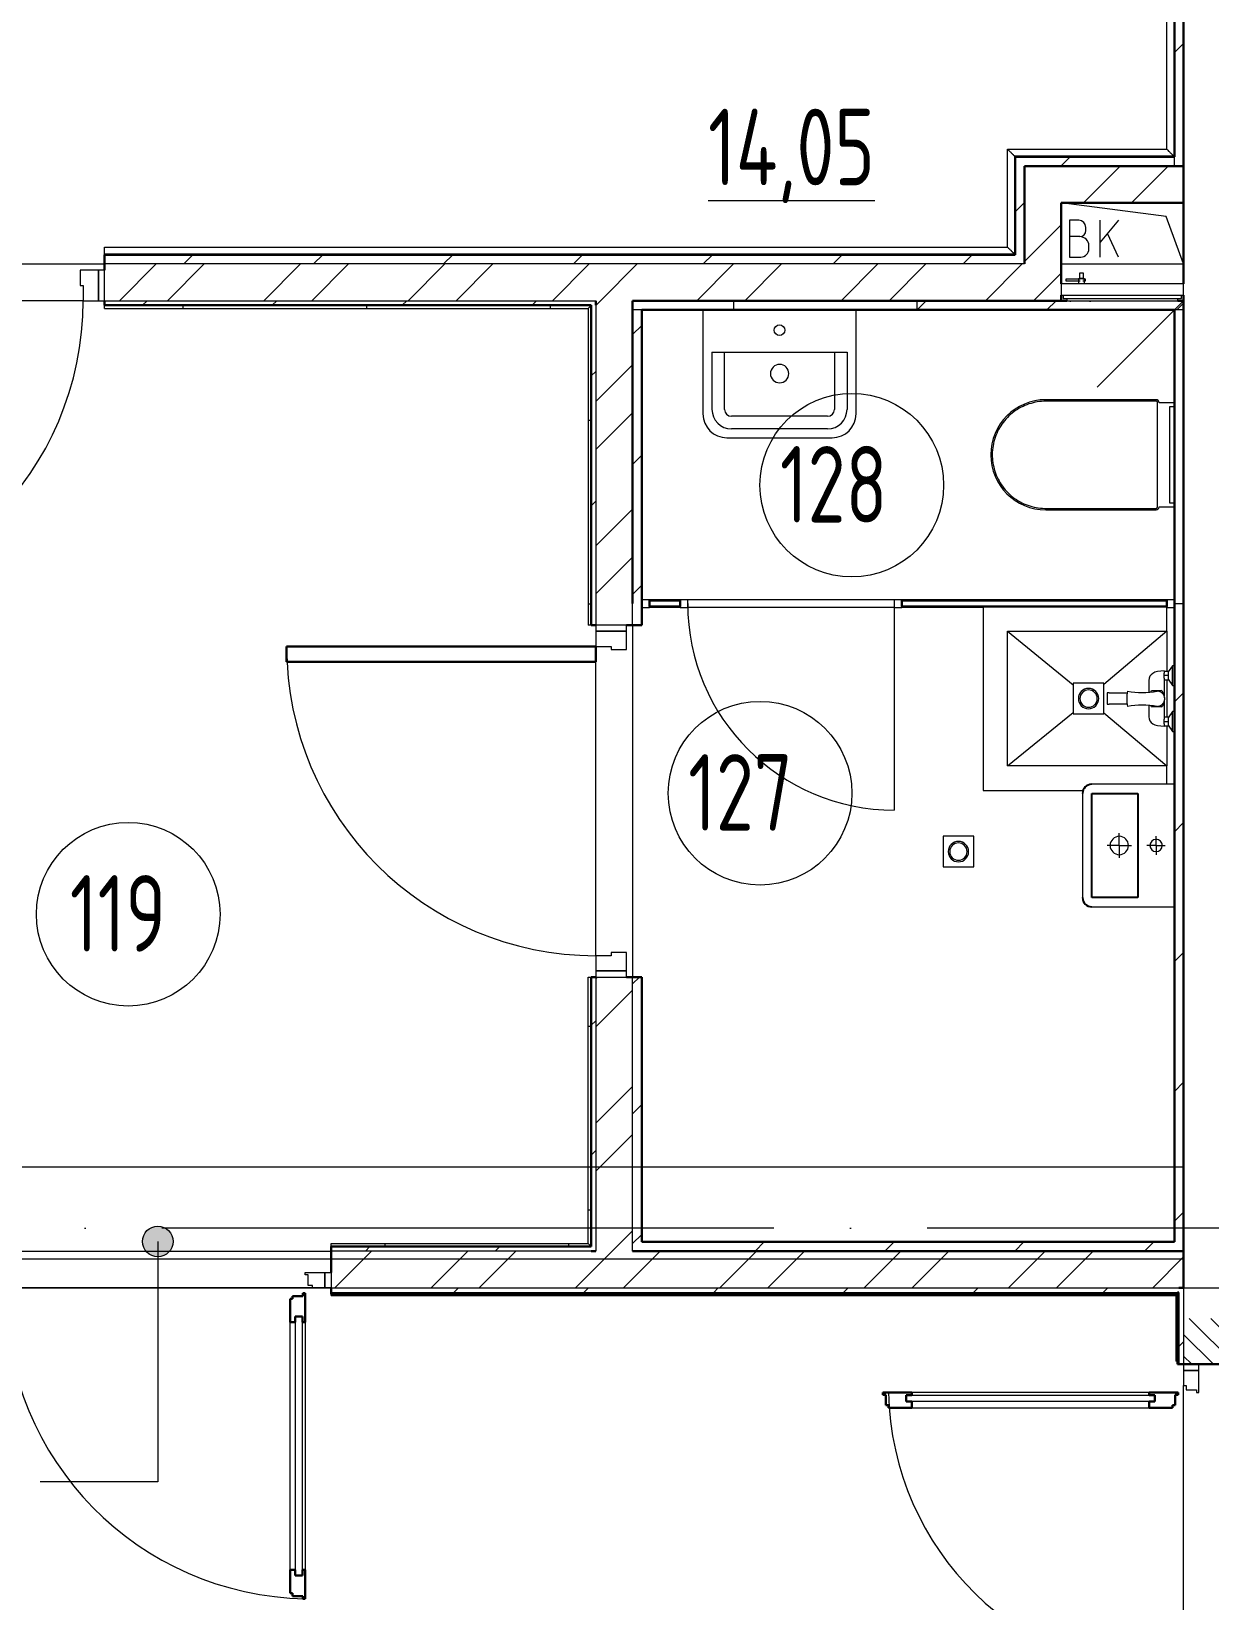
# Model space of a CAD drawing. Header units: millimetres. Extents: x -421858 to 614926, y -468665 to 141641.
# Drawn here: x -8017 to -4168, y -12759 to -7632 of the extents above; entities that cross this region are included whole.
import ezdxf

# ---------------------------------------------------------------- set-up
doc = ezdxf.new("R2010")
doc.units = ezdxf.units.MM
for name, pattern in [('ADSK_Линия сетки', [25, 20, -2.5, 0, -2.5]), ('ADSK_Сверху', [450, 300, -150]), ('ADSK_Штриховая_ш2 п1_5', [4.5, 3, -1.5])]:
    doc.linetypes.add(name, pattern=pattern)
for name, color, linetype, lineweight in [('Аннотация', 7, 'Continuous', 18), ('Витраж', 7, 'Continuous', 9), ('Двери', 252, 'Continuous', 9), ('Линии', 252, 'Continuous', 9), ('Марки помещений', 252, 'Continuous', 20), ('Обобщенные модели', 252, 'Continuous', 18), ('Оборудование', 8, 'Continuous', 18), ('Ограждение', 252, 'Continuous', 9), ('Оси', 252, 'Continuous', 9), ('Сантехника', 252, 'Continuous', 9), ('Стены внутренние', 7, 'Continuous', 18), ('Стены наружные', 7, 'Continuous', 18), ('Стены разрез', 252, 'Continuous', 30), ('Стены штриховка', 252, 'Continuous', 9)]:
    doc.layers.add(name, color=color, linetype=linetype, lineweight=lineweight)
doc.layers.add('Двери открывание', color=7, linetype='Continuous', lineweight=9, true_color=0xc0c0c0)
doc.layers.add('Узлы', color=7, linetype='Continuous')
doc.styles.add('GOST Common_3', font='', dxfattribs={"height": 3.5})
doc.styles.get('GOST Common_3').set_extended_font_data('GOST 2.304 type A')
pattern_1 = [(0, (-32121.8, 98), (0, 600), []), (90, (-32121.8, 98), (-600, 4e-14), [])]
pattern_2 = [(0, (-32121.82, 98), (190.5, 190.5), [95.25, -285.75]), (90, (-32074.2, 50.37), (-190.5, 190.5), [95.25, -285.75])]
pattern_3 = [(0, (-32061.8, -82), (0, 600), []), (90, (-32061.8, -82), (-600, 4e-14), [])]

# ---------------------------------------------------------------- blocks, each defined once
blk = doc.blocks.new('1 этаж')
at = {"layer": 'Аннотация', "lineweight": 9, "true_color": 0x636466}
h = blk.add_hatch(color=251, dxfattribs=at)
edge = h.paths.add_edge_path()
edge.add_arc((-7603.7, -11585.3), 50, 0, 360)
at = {"layer": 'Двери', "lineweight": 18, "true_color": 0x636466}
h = blk.add_hatch(dxfattribs=at)
h.set_pattern_fill('FP_2', color=251, angle=90, style=0, pattern_type=2)
h.set_pattern_definition([(135, (-4057.8, -12861.73), (-35.3553, -35.3553), [])])
h.paths.add_polyline_path([(-4252.8, -13636.7), (-3862.8, -13636.7), (-3862.8, -13486.7), (-4252.8, -13486.7), (-4252.8, -13610.8)])
h.paths.add_polyline_path([(-4252.8, -11986.7), (-3862.8, -11986.7), (-3862.8, -11836.7), (-4252.8, -11836.7)])
at = {"layer": 'Ограждение', "true_color": 0x636466}
h = blk.add_hatch(dxfattribs=at)
h.set_pattern_fill('FP_34', color=251, style=0, pattern_type=2)
h.set_pattern_definition(pattern_2)
h.paths.add_polyline_path([(-4282.8, -8041.7), (-4282.8, -5371.7), (-4284.8, -5373.7), (-4284.8, -8039.7)])
h = blk.add_hatch(dxfattribs=at)
h.set_pattern_fill('FP_34', color=251, style=0, pattern_type=2)
h.set_pattern_definition(pattern_2)
h.paths.add_polyline_path([(-4802.8, -8361.7), (-4802.8, -8041.7), (-4804.8, -8039.7), (-4804.8, -8359.7)])
h = blk.add_hatch(dxfattribs=at)
h.set_pattern_fill('FP_25', color=251, style=0, pattern_type=2)
h.set_pattern_definition(pattern_1)
h.paths.add_polyline_path([(-6197.8, -8536.7), (-6187.8, -8526.7), (-7777.8, -8526.7), (-7777.8, -8536.7), (-6495.2, -8536.7)])
h = blk.add_hatch(dxfattribs=at)
h.set_pattern_fill('FP_25', color=251, style=0, pattern_type=2)
h.set_pattern_definition(pattern_1)
h.paths.add_polyline_path([(-6187.8, -9571.7), (-6187.8, -8526.7), (-6197.8, -8536.7), (-6197.8, -9571.7)])
h = blk.add_hatch(dxfattribs=at)
h.set_pattern_fill('FP_43', color=251, style=0, pattern_type=2)
h.set_pattern_definition(pattern_3)
h.paths.add_polyline_path([(-6187.8, -11601.7), (-6187.8, -10721.7), (-6197.8, -10721.7), (-6197.8, -11591.7)])
h = blk.add_hatch(dxfattribs=at)
h.set_pattern_fill('FP_44', color=251, style=0, pattern_type=2)
h.set_pattern_definition(pattern_3)
h.paths.add_polyline_path([(-7037.8, -11601.7), (-6187.8, -11601.7), (-6197.8, -11591.7), (-7037.8, -11591.7)])
h = blk.add_hatch(dxfattribs=at)
h.set_pattern_fill('FP_25', color=251, style=0, pattern_type=2)
h.set_pattern_definition(pattern_1)
h.paths.add_polyline_path([(-4277.8, -11761.7), (-4272.8, -11756.7), (-7037.8, -11756.7), (-7037.8, -11761.7), (-4342.6, -11761.7)])
h = blk.add_hatch(dxfattribs=at)
h.set_pattern_fill('FP_25', color=251, style=0, pattern_type=2)
h.set_pattern_definition(pattern_1)
h.paths.add_polyline_path([(-4277.8, -11976.7), (-4272.8, -11976.7), (-4272.8, -11756.7), (-4277.8, -11761.7)])
at = {"color": 251, "lineweight": 18, "true_color": 0x636466}
for p, q in [((-4309.4, -8236.2), (-4652.8, -8191.7)), ((-4595.3, -8249), (-4625.3, -8249)), ((-4625.3, -8249), (-4625.3, -8369)), ((-4465.3, -8249), (-4525.3, -8320.5)), ((-4525.3, -8369), (-4525.3, -8249)), ((-4252.8, -8391.7), (-4309.4, -8236.2)), ((-4592, -8302.4), (-4625.3, -8302.4)), ((-4572, -8282.4), (-4572, -8272.4)), ((-4465.3, -8369), (-4501.3, -8291.9)), ((-4562, -8342.4), (-4562, -8332.4)), ((-4625.3, -8369), (-4588.6, -8369))]:
    blk.add_line(p, q, dxfattribs=at)
for centre, radius, start, end in [((-4595.3, -8272.4), 23.3, 0, 90), ((-4592, -8282.4), 20, 270, 0), ((-4592, -8332.4), 30, 0, 90), ((-4588.6, -8342.4), 26.7, 270, 0)]:
    blk.add_arc(centre, radius, start, end, dxfattribs=at)
at = {"layer": 'Аннотация', "color": 251, "lineweight": 9, "true_color": 0x636466}
for p, q in [((-7603.7, -11585.3), (-7603.7, -12371)), ((-7982.2, -12371), (-7988.3, -12371)), ((-7603.7, -12371), (-7982.2, -12371))]:
    blk.add_line(p, q, dxfattribs=at)
blk.add_circle((-7603.7, -11585.3), 50, dxfattribs=at)
at = {"layer": 'Витраж', "color": 251, "lineweight": 18, "true_color": 0x636466}
for p, q in [((-5997.8, -9488.7), (-6022.8, -9488.7)), ((-6022.8, -9488.7), (-6022.8, -9513.7)), ((-6022.8, -9513.7), (-5997.8, -9513.7)), ((-5997.8, -9513.7), (-5997.8, -9488.7))]:
    blk.add_line(p, q, dxfattribs=at)
at = {"layer": 'Витраж', "color": 251, "true_color": 0x636466}
for p, q in [((-5897.8, -9488.7), (-5997.8, -9488.7)), ((-5897.8, -9513.7), (-5997.8, -9513.7)), ((-5197.8, -9488.7), (-5872.8, -9488.7)), ((-5197.8, -9513.7), (-5872.8, -9513.7)), ((-4307.8, -9488.7), (-5172.8, -9488.7)), ((-4907.8, -9513.7), (-5172.8, -9513.7))]:
    blk.add_line(p, q, dxfattribs=at)
at = {"layer": 'Витраж', "color": 251, "lineweight": 18, "true_color": 0x636466, "extrusion": (0, 0, -1)}
for p, q in [((-5872.8, -9488.7), (-5897.8, -9488.7)), ((-5897.8, -9488.7), (-5897.8, -9513.7)), ((-5897.8, -9513.7), (-5872.8, -9513.7)), ((-5872.8, -9513.7), (-5872.8, -9488.7)), ((-5172.8, -9488.7), (-5197.8, -9488.7)), ((-5197.8, -9488.7), (-5197.8, -9513.7)), ((-5197.8, -9513.7), (-5172.8, -9513.7)), ((-5172.8, -9513.7), (-5172.8, -9488.7)), ((-4282.8, -9488.7), (-4307.8, -9488.7)), ((-4307.8, -9488.7), (-4307.8, -9513.7)), ((-4307.8, -9513.7), (-4282.8, -9513.7)), ((-4282.8, -9513.7), (-4282.8, -9488.7))]:
    blk.add_line(p, q, dxfattribs=at)
at = {"layer": 'Двери', "color": 251, "true_color": 0x636466}
for p, q in [((-7797.8, -8411.7), (-7857.8, -8411.7)), ((-7857.8, -8411.7), (-7857.8, -8461.7)), ((-7797.8, -8511.7), (-7797.8, -8411.7)), ((-7797.8, -8411.7), (-7797.8, -8511.7)), ((-7777.8, -8411.7), (-7797.8, -8411.7)), ((-7777.8, -8511.7), (-7777.8, -8411.7)), ((-7857.8, -8461.7), (-7847.8, -8461.7)), ((-7847.8, -8461.7), (-7847.8, -8511.7)), ((-7847.8, -8511.7), (-7797.8, -8511.7)), ((-7797.8, -8511.7), (-7777.8, -8511.7)), ((-5197.8, -9513.7), (-5197.8, -10176.2)), ((-6072.8, -9571.7), (-6172.8, -9571.7)), ((-6172.8, -9571.7), (-6172.8, -9591.7)), ((-6072.8, -9591.7), (-6072.8, -9571.7)), ((-6072.8, -9591.7), (-6172.8, -9591.7)), ((-6172.8, -9591.7), (-6172.8, -9641.7)), ((-6172.8, -9591.7), (-6072.8, -9591.7)), ((-6072.8, -9651.7), (-6072.8, -9591.7)), ((-6172.8, -9641.7), (-6122.8, -9641.7)), ((-6122.8, -9641.7), (-6122.8, -9651.7)), ((-6122.8, -9651.7), (-6072.8, -9651.7)), ((-6122.8, -10651.7), (-6172.8, -10651.7)), ((-6172.8, -10651.7), (-6172.8, -10701.7)), ((-6072.8, -10641.7), (-6122.8, -10641.7)), ((-6122.8, -10641.7), (-6122.8, -10651.7)), ((-6072.8, -10701.7), (-6072.8, -10641.7)), ((-6172.8, -10701.7), (-6072.8, -10701.7)), ((-6072.8, -10701.7), (-6172.8, -10701.7)), ((-6172.8, -10701.7), (-6172.8, -10721.7)), ((-6072.8, -10721.7), (-6072.8, -10701.7)), ((-6172.8, -10721.7), (-6072.8, -10721.7)), ((-7121.8, -11686.7), (-7057.8, -11686.7)), ((-7121.8, -11694.7), (-7121.8, -11686.7)), ((-7057.8, -11686.7), (-7037.8, -11686.7)), ((-7057.8, -11736.7), (-7057.8, -11686.7)), ((-7057.8, -11686.7), (-7057.8, -11736.7)), ((-7037.8, -11686.7), (-7037.8, -11736.7)), ((-7112.8, -11694.7), (-7121.8, -11694.7)), ((-7112.8, -11728.7), (-7112.8, -11694.7)), ((-7098.8, -11728.7), (-7112.8, -11728.7)), ((-7098.8, -11736.7), (-7098.8, -11728.7)), ((-7057.8, -11736.7), (-7098.8, -11736.7)), ((-7037.8, -11736.7), (-7057.8, -11736.7)), ((-7154.8, -11830.7), (-7154.8, -12676.7)), ((-7130.8, -11830.7), (-7154.8, -11830.7)), ((-7130.8, -12676.7), (-7130.8, -11830.7)), ((-7171.8, -12658.7), (-7171.8, -11848.7)), ((-7121.8, -11848.7), (-7121.8, -12658.7)), ((-4202.8, -11986.7), (-4252.8, -11986.7)), ((-4252.8, -11986.7), (-4252.8, -12006.7)), ((-4202.8, -12006.7), (-4202.8, -11986.7)), ((-4252.8, -12006.7), (-4202.8, -12006.7)), ((-4202.8, -12006.7), (-4252.8, -12006.7)), ((-4252.8, -12006.7), (-4252.8, -12055.7)), ((-4202.8, -12078.7), (-4202.8, -12006.7)), ((-5158.8, -12087.7), (-4346.8, -12087.7)), ((-5158.8, -12108.7), (-5158.8, -12087.7)), ((-4364.8, -12078.7), (-5140.8, -12078.7)), ((-4346.8, -12087.7), (-4346.8, -12108.7)), ((-4252.8, -12055.7), (-4244.8, -12055.7)), ((-4244.8, -12055.7), (-4244.8, -12069.7)), ((-4244.8, -12069.7), (-4210.8, -12069.7)), ((-4210.8, -12069.7), (-4210.8, -12078.7)), ((-4210.8, -12078.7), (-4202.8, -12078.7)), ((-4346.8, -12108.7), (-5158.8, -12108.7)), ((-5140.8, -12128.7), (-4364.8, -12128.7)), ((-7154.8, -12676.7), (-7130.8, -12676.7))]:
    blk.add_line(p, q, dxfattribs=at)
at = {"layer": 'Двери', "color": 251, "lineweight": 30, "true_color": 0x636466}
for p, q in [((-6172.8, -9641.7), (-7182.8, -9641.7)), ((-7182.8, -9641.7), (-7182.8, -9691.7)), ((-6172.8, -9691.7), (-6172.8, -9641.7)), ((-7182.8, -9691.7), (-6172.8, -9691.7)), ((-7171.8, -11772.7), (-7163.8, -11772.7)), ((-7171.8, -11848.7), (-7171.8, -11772.7)), ((-7163.8, -11772.7), (-7163.8, -11763.7)), ((-7163.8, -11763.7), (-7129.8, -11763.7)), ((-7129.8, -11754.7), (-7121.8, -11754.7)), ((-7129.8, -11763.7), (-7129.8, -11754.7)), ((-7121.8, -11754.7), (-7121.8, -11848.7)), ((-7154.8, -11848.7), (-7154.8, -11830.7)), ((-7154.8, -11830.7), (-7130.8, -11830.7)), ((-7130.8, -11830.7), (-7130.8, -11848.7)), ((-7171.8, -11848.7), (-7154.8, -11848.7)), ((-7130.8, -11848.7), (-7121.8, -11848.7)), ((-5140.8, -12078.7), (-5234.8, -12078.7)), ((-5234.8, -12078.7), (-5234.8, -12086.7)), ((-5234.8, -12086.7), (-5225.8, -12086.7)), ((-5225.8, -12086.7), (-5225.8, -12120.7)), ((-5158.8, -12087.7), (-5140.8, -12087.7)), ((-5158.8, -12108.7), (-5158.8, -12087.7)), ((-5140.8, -12087.7), (-5140.8, -12078.7)), ((-4270.8, -12078.7), (-4364.8, -12078.7)), ((-4364.8, -12087.7), (-4364.8, -12078.7)), ((-4346.8, -12087.7), (-4364.8, -12087.7)), ((-4346.8, -12108.7), (-4346.8, -12087.7)), ((-4279.8, -12120.7), (-4279.8, -12086.7)), ((-4279.8, -12086.7), (-4270.8, -12086.7)), ((-4270.8, -12086.7), (-4270.8, -12078.7)), ((-5225.8, -12120.7), (-5216.8, -12120.7)), ((-5216.8, -12120.7), (-5216.8, -12128.7)), ((-5216.8, -12128.7), (-5140.8, -12128.7)), ((-5140.8, -12108.7), (-5158.8, -12108.7)), ((-5140.8, -12128.7), (-5140.8, -12108.7)), ((-4364.8, -12108.7), (-4346.8, -12108.7)), ((-4364.8, -12128.7), (-4364.8, -12108.7)), ((-4364.8, -12128.7), (-4288.8, -12128.7)), ((-4288.8, -12128.7), (-4288.8, -12120.7)), ((-4288.8, -12120.7), (-4279.8, -12120.7)), ((-7171.8, -12734.7), (-7171.8, -12658.7)), ((-7171.8, -12658.7), (-7154.8, -12658.7)), ((-7154.8, -12658.7), (-7154.8, -12676.7)), ((-7130.8, -12658.7), (-7121.8, -12658.7)), ((-7130.8, -12676.7), (-7130.8, -12658.7)), ((-7121.8, -12658.7), (-7121.8, -12752.7)), ((-7154.8, -12676.7), (-7130.8, -12676.7)), ((-7163.8, -12734.7), (-7171.8, -12734.7)), ((-7163.8, -12743.7), (-7163.8, -12734.7)), ((-7129.8, -12743.7), (-7163.8, -12743.7)), ((-7129.8, -12752.7), (-7129.8, -12743.7)), ((-7121.8, -12752.7), (-7129.8, -12752.7))]:
    blk.add_line(p, q, dxfattribs=at)
at = {"layer": 'Двери', "color": 251, "linetype": 'ADSK_Штриховая_ш2 п1_5', "true_color": 0x636466}
for p, q in [((-4252.8, -11836.7), (-4252.8, -11986.7)), ((-4252.8, -11986.7), (-3862.8, -11986.7))]:
    blk.add_line(p, q, dxfattribs=at)
at = {"layer": 'Двери', "color": 251, "true_color": 0x636466}
for centre, radius, start, end in [((-8857.8, -8511.7), 1010, 270, 0), ((-5197.8, -9501.2), 675, 180, 270), ((-6172.8, -9641.7), 1010, 180, 270)]:
    blk.add_arc(centre, radius, start, end, dxfattribs=at)
at = {"layer": 'Двери открывание', "color": 251, "true_color": 0x636466}
for centre, radius, start, end in [((-7103.8, -11754.7), 998, 180, 268.9666), ((-4270.8, -12060.7), 946, 181.0903, 270)]:
    blk.add_arc(centre, radius, start, end, dxfattribs=at)
at = {"layer": 'Линии', "color": 251, "linetype": 'ADSK_Сверху', "ltscale": 100, "true_color": 0x636466}
for p, q in [((-15072.8, -11341.7), (-4252.8, -11341.7)), ((-15072.8, -11641.7), (-4252.8, -11641.7))]:
    blk.add_line(p, q, dxfattribs=at)
at = {"layer": 'Линии', "color": 251, "lineweight": 18, "ltscale": 100, "true_color": 0x636466}
blk.add_line((-9067.8, -11736.7), (-3347.8, -11736.7), dxfattribs=at)
at = {"layer": 'Марки помещений', "color": 251, "true_color": 0x636466}
for centre in [(-5336.8, -9114.4), (-5636.4, -10120.9), (-7700.3, -10516.1)]:
    blk.add_circle(centre, 300, dxfattribs=at)
at = {"layer": 'Обобщенные модели', "color": 251, "true_color": 0x636466}
for p, q in [((-5822.8, -8541.7), (-5822.8, -8881.7)), ((-5322.8, -8881.7), (-5322.8, -8541.7)), ((-5793.4, -8679.7), (-5793.4, -8866.9)), ((-5793.4, -8679.7), (-5352.2, -8679.7)), ((-5752.1, -8866.9), (-5752.1, -8679.7)), ((-5393.5, -8679.7), (-5393.5, -8866.9)), ((-5352.2, -8679.7), (-5352.2, -8866.9)), ((-5415.8, -8889.2), (-5729.8, -8889.2)), ((-5744.8, -8959.7), (-5572.7, -8959.7)), ((-5415.8, -8930.5), (-5729.8, -8930.5)), ((-5572.7, -8959.7), (-5400.8, -8959.7)), ((-4307.8, -9511.7), (-4907.8, -9511.7)), ((-4907.8, -9511.7), (-4907.8, -10111.7)), ((-4307.8, -9591.7), (-4307.8, -9513.7)), ((-4827.8, -10031.7), (-4827.8, -9591.7)), ((-4827.8, -9591.7), (-4307.8, -9591.7)), ((-4827.8, -9591.7), (-4613.3, -9766.4)), ((-4307.8, -9591.7), (-4513.3, -9765.6)), ((-4307.8, -9591.7), (-4307.8, -9721.8)), ((-4307.8, -9751.8), (-4307.8, -9871.8)), ((-4827.8, -10031.7), (-4613.3, -9857.1)), ((-4513.3, -9857.9), (-4307.8, -10031.7)), ((-4307.8, -9901.8), (-4307.8, -10031.7)), ((-4307.8, -10031.7), (-4827.8, -10031.7)), ((-4307.8, -10091.7), (-4307.8, -10031.7)), ((-4907.8, -10111.7), (-4580.9, -10111.7))]:
    blk.add_line(p, q, dxfattribs=at)
blk.add_circle((-5572.8, -8608), 17.5, dxfattribs=at)
for centre, radius, start, end in [((-5572.4, -8749.9), 30, 0, 180), ((-5572.4, -8749.9), 30, 180, 0), ((-5729.8, -8866.9), 63.6, 180, 270), ((-5729.8, -8866.9), 22.3, 180, 270), ((-5415.8, -8866.9), 63.6, 270, 0), ((-5415.8, -8866.9), 22.3, 270, 0), ((-5744.8, -8881.7), 78, 180, 270), ((-5400.8, -8881.7), 78, 270, 0)]:
    blk.add_arc(centre, radius, start, end, dxfattribs=at)
at = {"layer": 'Обобщенные модели', "color": 251, "lineweight": 9, "true_color": 0x636466}
for centre, radius, start, end in [((-4252.1, -9812.2), 186, 172.307, 187.693), ((-4387.9, -9515), 276.6, 259.8828, 280.1172), ((-4339.3, -9812.2), 24.9, 270, 90), ((-4387.9, -10109.4), 276.6, 79.8828, 100.1172)]:
    blk.add_arc(centre, radius, start, end, dxfattribs=at)
for points in [[(-4333.4, -9788), (-4335.3, -9787.5), (-4337.3, -9787.3), (-4339.3, -9787.3)], [(-4339.3, -9837.1), (-4337.3, -9837.1), (-4335.3, -9836.8), (-4333.4, -9836.4)]]:
    blk.add_open_spline(points, degree=3, dxfattribs=at)
for points, knots in [([(-4328.1, -9789.9), (-4328.5, -9789.7), (-4329.4, -9789.3), (-4330.5, -9788.9), (-4331.1, -9788.7), (-4331.3, -9788.6)], [0.71428571, 0.71428571, 0.71428571, 0.71428571, 0.75, 0.78571429, 0.80227909, 0.80227909, 0.80227909, 0.80227909]), ([(-4323.5, -9792.9), (-4323.9, -9792.6), (-4324.5, -9792.1), (-4325.2, -9791.6), (-4325.5, -9791.4)], [0.57142857, 0.57142857, 0.57142857, 0.57142857, 0.60714286, 0.63719083, 0.63719083, 0.63719083, 0.63719083]), ([(-4331.3, -9835.8), (-4331.1, -9835.7), (-4330.5, -9835.5), (-4329.4, -9835.1), (-4328.5, -9834.7), (-4328.1, -9834.5)], [0.19772091, 0.19772091, 0.19772091, 0.19772091, 0.21428571, 0.25, 0.28571429, 0.28571429, 0.28571429, 0.28571429]), ([(-4325.5, -9833), (-4325.2, -9832.8), (-4324.5, -9832.3), (-4323.9, -9831.8), (-4323.5, -9831.5)], [0.36280917, 0.36280917, 0.36280917, 0.36280917, 0.39285714, 0.42857143, 0.42857143, 0.42857143, 0.42857143]), ([(-4318.4, -9798.6), (-4318.6, -9798.3), (-4318.9, -9797.8), (-4319.4, -9797.2), (-4319.8, -9796.7), (-4320.2, -9796.2), (-4320.6, -9795.7), (-4320.8, -9795.5), (-4320.9, -9795.4)], [0.365798, 0.365798, 0.365798, 0.365798, 0.3928571, 0.4107143, 0.4285714, 0.4464286, 0.4642857, 0.4733784, 0.4733784, 0.4733784, 0.4733784]), ([(-4320.9, -9829), (-4320.8, -9828.9), (-4320.4, -9828.5), (-4319.9, -9827.9), (-4319.4, -9827.2), (-4318.9, -9826.6), (-4318.6, -9826.1), (-4318.4, -9825.8)], [0.5266216, 0.5266216, 0.5266216, 0.5266216, 0.5357143, 0.5714286, 0.5892857, 0.6071429, 0.634202, 0.634202, 0.634202, 0.634202]), ([(-4315.6, -9804.4), (-4315.7, -9804.1), (-4315.9, -9803.5), (-4316.3, -9802.6), (-4316.6, -9801.8), (-4316.8, -9801.4), (-4316.9, -9801.2)], [0.1967317, 0.1967317, 0.1967317, 0.1967317, 0.21428571, 0.25, 0.26785714, 0.28571429, 0.28571429, 0.28571429, 0.28571429]), ([(-4316.9, -9823.2), (-4316.8, -9823), (-4316.6, -9822.6), (-4316.3, -9821.7), (-4315.9, -9820.9), (-4315.7, -9820.2), (-4315.6, -9820)], [0.71428571, 0.71428571, 0.71428571, 0.71428571, 0.73214286, 0.75, 0.78571429, 0.8032683, 0.8032683, 0.8032683, 0.8032683]), ([(-4314.4, -9812.2), (-4314.4, -9811.2), (-4314.5, -9809.7), (-4314.7, -9807.8), (-4314.9, -9806.9), (-4315, -9806.4)], [0, 0, 0, 0, 0.0714286, 0.1071429, 0.1428571, 0.1428571, 0.1428571, 0.1428571]), ([(-4315, -9818), (-4314.9, -9817.5), (-4314.7, -9816.6), (-4314.5, -9814.7), (-4314.4, -9813.2), (-4314.4, -9812.2)], [0.8571429, 0.8571429, 0.8571429, 0.8571429, 0.8928571, 0.9285714, 1, 1, 1, 1])]:
    blk.add_open_spline(points, degree=3, knots=knots, dxfattribs=at)
at = {"layer": 'Оборудование', "color": 251, "true_color": 0x636466}
for p, q in [((-4652.8, -8456.7), (-4652.8, -8493.1)), ((-4252.8, -8456.7), (-4652.8, -8456.7)), ((-4637, -8441.4), (-4637, -8446.4)), ((-4591.1, -8441.4), (-4637, -8441.4)), ((-4637, -8446.4), (-4591.1, -8446.4)), ((-4596, -8440.8), (-4596, -8456.7)), ((-4576.7, -8440.8), (-4596, -8440.8)), ((-4592.4, -8438.9), (-4594.4, -8440.8)), ((-4592.4, -8421.4), (-4592.4, -8438.9)), ((-4580.2, -8421.4), (-4592.4, -8421.4)), ((-4580.2, -8438.9), (-4592.4, -8438.9)), ((-4573.2, -8441.4), (-4581.5, -8441.4)), ((-4581.5, -8446.4), (-4573.2, -8446.4)), ((-4580.2, -8438.9), (-4580.2, -8421.4)), ((-4578.2, -8440.8), (-4580.2, -8438.9)), ((-4576.7, -8456.7), (-4576.7, -8440.8)), ((-4573.2, -8446.4), (-4573.2, -8441.4)), ((-4252.8, -8493.1), (-4252.8, -8456.7)), ((-4651.9, -8494), (-4253.7, -8494)), ((-4645.8, -8494), (-4645.8, -8503.8)), ((-4644.8, -8504.7), (-4260.8, -8504.7)), ((-4633.8, -8506.3), (-4633.8, -8511.7)), ((-4271.8, -8511.7), (-4271.8, -8506.3)), ((-4259.8, -8503.8), (-4259.8, -8494)), ((-4633.8, -8511.7), (-4271.8, -8511.7)), ((-4624.8, -8511.7), (-4624.8, -8513.7)), ((-4624.8, -8513.7), (-4620.8, -8513.7)), ((-4560.3, -8513.7), (-4620.8, -8513.7)), ((-4560.3, -8513.7), (-4556.3, -8513.7)), ((-4556.3, -8513.7), (-4556.3, -8511.7)), ((-4252.8, -8511.7), (-4535.6, -8794.6))]:
    blk.add_line(p, q, dxfattribs=at)
for points, knots in [([(-4652.8, -8493.1), (-4652.8, -8493.2), (-4652.8, -8493.4), (-4652.7, -8493.6), (-4652.6, -8493.7), (-4652.4, -8493.8), (-4652.3, -8493.9), (-4652.1, -8494), (-4652, -8494), (-4651.9, -8494)], [0, 0, 0, 0, 0.166667, 0.333333, 0.458333, 0.583333, 0.708333, 0.833333, 1, 1, 1, 1]), ([(-4645.8, -8503.8), (-4645.8, -8503.9), (-4645.8, -8504), (-4645.7, -8504.2), (-4645.6, -8504.4), (-4645.4, -8504.5), (-4645.3, -8504.6), (-4645.2, -8504.7), (-4645.1, -8504.7), (-4644.9, -8504.7), (-4644.8, -8504.7)], [0, 0, 0, 0, 0.166667, 0.333333, 0.458333, 0.583333, 0.666667, 0.75, 0.833333, 1, 1, 1, 1]), ([(-4635.3, -8504.7), (-4635.2, -8504.7), (-4635, -8504.8), (-4634.7, -8504.8), (-4634.6, -8504.9), (-4634.4, -8505), (-4634.2, -8505.2), (-4634.1, -8505.3), (-4634, -8505.5), (-4633.9, -8505.7), (-4633.8, -8505.9), (-4633.8, -8506.1), (-4633.8, -8506.3)], [0, 0, 0, 0, 0.166667, 0.25, 0.333333, 0.416667, 0.5, 0.583333, 0.666667, 0.75, 0.833333, 1, 1, 1, 1]), ([(-4271.8, -8506.3), (-4271.8, -8506.1), (-4271.8, -8505.9), (-4271.7, -8505.7), (-4271.6, -8505.5), (-4271.5, -8505.3), (-4271.4, -8505.2), (-4271.2, -8505), (-4271, -8504.9), (-4270.9, -8504.8), (-4270.6, -8504.8), (-4270.4, -8504.7), (-4270.3, -8504.7)], [-1, -1, -1, -1, -0.833333, -0.75, -0.666667, -0.583333, -0.5, -0.416667, -0.333333, -0.25, -0.166667, 0, 0, 0, 0]), ([(-4260.8, -8504.7), (-4260.7, -8504.7), (-4260.5, -8504.7), (-4260.4, -8504.7), (-4260.3, -8504.6), (-4260.2, -8504.5), (-4260, -8504.4), (-4259.9, -8504.2), (-4259.8, -8504), (-4259.8, -8503.9), (-4259.8, -8503.8)], [-1, -1, -1, -1, -0.833333, -0.75, -0.666667, -0.583333, -0.458333, -0.333333, -0.166667, 0, 0, 0, 0]), ([(-4253.7, -8494), (-4253.6, -8494), (-4253.5, -8494), (-4253.3, -8494), (-4253.2, -8493.9), (-4253, -8493.7), (-4252.9, -8493.6), (-4252.8, -8493.4), (-4252.8, -8493.2), (-4252.8, -8493.1)], [-1, -1, -1, -1, -0.833333, -0.75, -0.583333, -0.458333, -0.333333, -0.166667, 0, 0, 0, 0])]:
    blk.add_open_spline(points, degree=3, knots=knots, dxfattribs=at)
at = {"layer": 'Ограждение', "color": 251, "true_color": 0x636466}
for p, q in [((-4284.8, -5373.7), (-4284.8, -8039.7)), ((-4307.8, -8016.7), (-4307.8, -5396.7)), ((-4827.8, -8016.7), (-4307.8, -8016.7)), ((-4827.8, -8336.7), (-4827.8, -8016.7)), ((-4284.8, -8039.7), (-4804.8, -8039.7)), ((-4804.8, -8039.7), (-4804.8, -8359.7)), ((-7777.8, -8359.7), (-7777.8, -8336.7)), ((-7777.8, -8336.7), (-4827.8, -8336.7)), ((-7777.8, -8361.7), (-7777.8, -8359.7)), ((-4804.8, -8359.7), (-7777.8, -8359.7)), ((-7777.8, -8536.7), (-7777.8, -8526.7)), ((-7777.8, -8536.7), (-6197.8, -8536.7)), ((-6197.8, -8536.7), (-6187.8, -8526.7)), ((-6197.8, -8536.7), (-6197.8, -9571.7)), ((-6187.8, -9571.7), (-6197.8, -9571.7)), ((-6197.8, -10721.7), (-6187.8, -10721.7)), ((-6197.8, -11591.7), (-6197.8, -10721.7)), ((-7037.8, -11601.7), (-7037.8, -11591.7)), ((-7037.8, -11591.7), (-6197.8, -11591.7)), ((-6197.8, -11591.7), (-6187.8, -11601.7)), ((-7037.8, -11761.7), (-7037.8, -11756.7)), ((-7037.8, -11761.7), (-4277.8, -11761.7)), ((-4277.8, -11761.7), (-4272.8, -11756.7)), ((-4277.8, -11761.7), (-4277.8, -11976.7)), ((-4272.8, -11976.7), (-4277.8, -11976.7))]:
    blk.add_line(p, q, dxfattribs=at)
for points in [[(-4827.8, -8016.7), (-4825.7, -8018.7), (-4822.8, -8021.7), (-4819, -8025.6), (-4816.7, -8027.8), (-4815, -8029.5), (-4813.4, -8031.2), (-4811.9, -8032.7), (-4810.5, -8034), (-4809.2, -8035.3), (-4807.8, -8036.7), (-4806.5, -8038), (-4805.2, -8039.3), (-4804.8, -8039.7), (-4804.8, -8039.7)], [(-4307.8, -8016.7), (-4305.8, -8018.8), (-4302.8, -8021.7), (-4299, -8025.6), (-4296.7, -8027.8), (-4295, -8029.5), (-4293.4, -8031.2), (-4291.9, -8032.7), (-4290.5, -8034), (-4289.2, -8035.3), (-4287.8, -8036.7), (-4286.5, -8038), (-4285.2, -8039.3), (-4284.8, -8039.7), (-4284.8, -8039.7)], [(-4827.8, -8336.7), (-4825.8, -8338.8), (-4822.8, -8341.7), (-4819, -8345.6), (-4816.7, -8347.8), (-4815, -8349.5), (-4813.4, -8351.2), (-4811.9, -8352.7), (-4810.5, -8354), (-4809.2, -8355.3), (-4807.8, -8356.7), (-4806.5, -8358), (-4805.2, -8359.3), (-4804.8, -8359.7), (-4804.8, -8359.7)]]:
    blk.add_open_spline(points, degree=3, knots=[0, 0, 0, 0, 0.166667, 0.25, 0.333333, 0.375, 0.416667, 0.5, 0.541667, 0.583333, 0.666667, 0.75, 0.833333, 1, 1, 1, 1], dxfattribs=at)
at = {"layer": 'Оси', "color": 251, "linetype": 'ADSK_Линия сетки', "ltscale": 100, "true_color": 0x636466}
blk.add_line((4409.5, -11541.7), (-72530.1, -11541.7), dxfattribs=at)
at = {"layer": 'Сантехника', "color": 251, "true_color": 0x636466}
for p, q in [((-4342.8, -8835.2), (-4702.8, -8835.2)), ((-4342.8, -8840.2), (-4702.8, -8840.2)), ((-4337.8, -9185.2), (-4337.8, -8845.2)), ((-4282.8, -8845.2), (-4332.8, -8845.2)), ((-4297.8, -9173.4), (-4297.8, -8857)), ((-4297.8, -8857), (-4282.8, -8857)), ((-4282.8, -9173.4), (-4297.8, -9173.4)), ((-4702.8, -9190.2), (-4342.8, -9190.2)), ((-4702.8, -9195.2), (-4342.8, -9195.2)), ((-4332.8, -9185.2), (-4282.8, -9185.2)), ((-4315.8, -9721.5), (-4315.8, -9728.9)), ((-4315.8, -9721.8), (-4302.8, -9721.8)), ((-4315.8, -9736.8), (-4315.8, -9728.9)), ((-4315.8, -9744.6), (-4315.8, -9736.8)), ((-4302.8, -9736.8), (-4315.8, -9736.8)), ((-4289.2, -9704.2), (-4302.8, -9724.7)), ((-4302.8, -9721.8), (-4302.8, -9736.8)), ((-4302.8, -9736.8), (-4302.8, -9751.8)), ((-4282.8, -9704.2), (-4289.2, -9704.2)), ((-4289.2, -9769.2), (-4289.2, -9704.2)), ((-4513.3, -9761.7), (-4613.3, -9761.7)), ((-4613.3, -9761.7), (-4613.3, -9861.7)), ((-4513.3, -9861.7), (-4513.3, -9761.7)), ((-4366, -9752.3), (-4366, -9789.7)), ((-4357.5, -9785.8), (-4323.4, -9785.8)), ((-4357.5, -9785.8), (-4343.7, -9787.7)), ((-4323.4, -9785.8), (-4336.1, -9787.7)), ((-4315.8, -9744.6), (-4315.8, -9792.5)), ((-4302.8, -9751.8), (-4315.8, -9751.8)), ((-4302.8, -9748.7), (-4289.2, -9769.2)), ((-4289.2, -9769.2), (-4282.8, -9769.2)), ((-4502.8, -9792.5), (-4502.8, -9829.7)), ((-4495.6, -9792.5), (-4502.8, -9792.5)), ((-4502.8, -9829.7), (-4495.6, -9829.7)), ((-4495.6, -9792.5), (-4436.8, -9792.5)), ((-4436.9, -9829.7), (-4495.6, -9829.7)), ((-4366, -9834.7), (-4366, -9870.8)), ((-4357.5, -9838.3), (-4346.7, -9836.4)), ((-4323.4, -9838.3), (-4357.5, -9838.3)), ((-4333.7, -9836.3), (-4323.4, -9838.3)), ((-4321.1, -9792.5), (-4315.8, -9792.5)), ((-4315.8, -9829.7), (-4320.1, -9829.7)), ((-4315.8, -9792.5), (-4315.8, -9804.3)), ((-4315.8, -9820.1), (-4315.8, -9829.7)), ((-4315.8, -9829.7), (-4315.8, -9878.9)), ((-4613.3, -9861.7), (-4513.3, -9861.7)), ((-4315.8, -9871.8), (-4302.8, -9871.8)), ((-4315.8, -9886.8), (-4315.8, -9878.9)), ((-4315.8, -9894.6), (-4315.8, -9886.8)), ((-4315.8, -9886.8), (-4302.8, -9886.8)), ((-4315.8, -9894.6), (-4315.8, -9901.6)), ((-4289.1, -9854.2), (-4302.8, -9874.7)), ((-4302.8, -9871.8), (-4302.8, -9886.8)), ((-4302.8, -9886.8), (-4302.8, -9901.8)), ((-4282.8, -9854.2), (-4289.1, -9854.2)), ((-4289.1, -9919.3), (-4289.1, -9854.2)), ((-4302.8, -9901.8), (-4315.8, -9901.8)), ((-4302.8, -9898.7), (-4289.1, -9919.3)), ((-4289.1, -9919.3), (-4282.8, -9919.3)), ((-4938.3, -10261.7), (-5038.3, -10261.7)), ((-5038.3, -10261.7), (-5038.3, -10361.7)), ((-4938.3, -10361.7), (-4938.3, -10261.7)), ((-5038.3, -10361.7), (-4938.3, -10361.7))]:
    blk.add_line(p, q, dxfattribs=at)
at = {"layer": 'Сантехника', "color": 251, "true_color": 0x636466, "flags": 128}
for points in [[(-4702.8, -8840.2), (-4709.8, -8840.4), (-4716.8, -8840.8), (-4723.8, -8841.5), (-4730.7, -8842.5), (-4737.6, -8843.7), (-4744.4, -8845.3), (-4751.2, -8847.1), (-4757.9, -8849.1), (-4764.4, -8851.5), (-4770.9, -8854), (-4777.3, -8856.9), (-4783.6, -8860), (-4789.8, -8863.4), (-4795.8, -8867), (-4801.6, -8870.8), (-4807.3, -8874.9), (-4812.8, -8879.2), (-4818.2, -8883.7), (-4823.4, -8888.4), (-4828.3, -8893.3), (-4833.1, -8898.4), (-4837.7, -8903.7), (-4842, -8909.2), (-4846.2, -8914.9), (-4850.1, -8920.7), (-4853.7, -8926.6), (-4857.1, -8932.8), (-4860.3, -8939), (-4863.2, -8945.4), (-4865.9, -8951.8), (-4868.3, -8958.4), (-4870.5, -8965.1), (-4872.3, -8971.8), (-4873.9, -8978.6), (-4875.3, -8985.5), (-4876.3, -8992.4), (-4877.1, -8999.4), (-4877.6, -9006.3), (-4877.8, -9013.3), (-4877.7, -9020.3), (-4877.4, -9027.3), (-4876.8, -9034.3), (-4875.9, -9041.2), (-4874.7, -9048.1), (-4873.2, -9055), (-4871.5, -9061.8), (-4869.5, -9068.5), (-4867.2, -9075.1), (-4864.7, -9081.6), (-4861.9, -9088.1), (-4858.9, -9094.4), (-4855.6, -9100.5), (-4852.1, -9106.6), (-4848.3, -9112.5), (-4844.3, -9118.2), (-4840.1, -9123.8), (-4835.6, -9129.2), (-4830.9, -9134.4), (-4826.1, -9139.4), (-4821, -9144.3), (-4815.8, -9148.9), (-4810.3, -9153.3), (-4804.7, -9157.5), (-4798.9, -9161.5), (-4793, -9165.2), (-4786.9, -9168.7), (-4780.7, -9171.9), (-4774.4, -9174.9), (-4768, -9177.6), (-4761.4, -9180.1), (-4754.8, -9182.3), (-4748.1, -9184.3), (-4741.3, -9186), (-4734.4, -9187.4), (-4727.5, -9188.5), (-4720.5, -9189.3), (-4713.6, -9189.9), (-4706.6, -9190.2), (-4702.8, -9190.2)], [(-4337.8, -8845.2), (-4337.8, -8845), (-4337.8, -8844.8), (-4337.8, -8844.6), (-4337.9, -8844.4), (-4337.9, -8844.2), (-4337.9, -8844), (-4338, -8843.9), (-4338.1, -8843.7), (-4338.1, -8843.5), (-4338.2, -8843.3), (-4338.3, -8843.1), (-4338.4, -8842.9), (-4338.5, -8842.8), (-4338.6, -8842.6), (-4338.7, -8842.4), (-4338.8, -8842.2), (-4338.9, -8842.1), (-4339, -8841.9), (-4339.2, -8841.8), (-4339.3, -8841.6), (-4339.5, -8841.5), (-4339.6, -8841.4), (-4339.8, -8841.3), (-4339.9, -8841.1), (-4340.1, -8841), (-4340.3, -8840.9), (-4340.4, -8840.8), (-4340.6, -8840.7), (-4340.8, -8840.7), (-4341, -8840.6), (-4341.2, -8840.5), (-4341.4, -8840.4), (-4341.6, -8840.4), (-4341.8, -8840.3), (-4342, -8840.3), (-4342.1, -8840.3), (-4342.3, -8840.3), (-4342.5, -8840.2), (-4342.7, -8840.2), (-4342.8, -8840.2)], [(-4342.8, -9190.2), (-4342.6, -9190.2), (-4342.4, -9190.2), (-4342.2, -9190.2), (-4342, -9190.2), (-4341.8, -9190.1), (-4341.6, -9190.1), (-4341.4, -9190), (-4341.2, -9190), (-4341, -9189.9), (-4340.9, -9189.8), (-4340.7, -9189.8), (-4340.5, -9189.7), (-4340.3, -9189.6), (-4340.1, -9189.5), (-4340, -9189.4), (-4339.8, -9189.2), (-4339.7, -9189.1), (-4339.5, -9189), (-4339.4, -9188.9), (-4339.2, -9188.7), (-4339.1, -9188.6), (-4338.9, -9188.4), (-4338.8, -9188.3), (-4338.7, -9188.1), (-4338.6, -9187.9), (-4338.5, -9187.8), (-4338.4, -9187.6), (-4338.3, -9187.4), (-4338.2, -9187.2), (-4338.1, -9187), (-4338.1, -9186.9), (-4338, -9186.7), (-4338, -9186.5), (-4337.9, -9186.3), (-4337.9, -9186.1), (-4337.8, -9185.9), (-4337.8, -9185.7), (-4337.8, -9185.5), (-4337.8, -9185.3), (-4337.8, -9185.2)]]:
    blk.add_lwpolyline(points, dxfattribs=at)
at = {"layer": 'Сантехника', "color": 251, "true_color": 0x636466}
for centre, radius, start, end in [((-4702.8, -9015.2), 180, 90, 270), ((-4702.8, -9015.2), 175, 90, 90.9078), ((-4702.8, -9015.2), 175, 90, 90.9078), ((-4342.8, -8845.2), 10, 0, 90), ((-4342.8, -8845.2), 5, 60, 90), ((-4342.8, -8845.2), 5, 60, 90), ((-4342.8, -8845.2), 5, 60, 75), ((-4342.8, -8845.2), 5, 0, 30), ((-4342.8, -8845.2), 5, 0, 30), ((-4342.8, -8845.2), 5, 0, 30), ((-4702.8, -9015.2), 175, 269.0922, 270), ((-4702.8, -9015.2), 175, 269.0922, 270), ((-4342.8, -9185.2), 10, 270, 0), ((-4342.8, -9185.2), 5, 270, 300), ((-4342.8, -9185.2), 5, 270, 300), ((-4342.8, -9185.2), 5, 285, 300), ((-4342.8, -9185.2), 5, 330, 0), ((-4342.8, -9185.2), 5, 330, 0), ((-4342.8, -9185.2), 5, 330, 0), ((-4563.3, -9811.7), 33.3, 0, 180), ((-4563.3, -9811.7), 28.3, 0, 180), ((-4563.3, -9811.7), 33.3, 180, 0), ((-4563.3, -9811.7), 28.3, 180, 0), ((-4988.3, -10311.7), 33.3, 0, 180), ((-4988.3, -10311.7), 28.3, 0, 180), ((-4988.3, -10311.7), 33.3, 180, 0), ((-4988.3, -10311.7), 28.3, 180, 0)]:
    blk.add_arc(centre, radius, start, end, dxfattribs=at)
for points in [[(-4315.8, -9721.5), (-4349.3, -9721.5), (-4366, -9731.8), (-4366, -9752.3)], [(-4359.4, -9789.1), (-4358.8, -9788), (-4358.1, -9786.9), (-4357.5, -9785.8)], [(-4323.4, -9785.8), (-4322.7, -9786.9), (-4321.5, -9789.1), (-4320.4, -9791.4), (-4319.9, -9792.5)], [(-4357.5, -9838.3), (-4358, -9837.3), (-4358.6, -9836.4), (-4359.1, -9835.4)], [(-4319.1, -9829.7), (-4319.7, -9831.2), (-4321, -9834.2), (-4322.6, -9837), (-4323.4, -9838.3)], [(-4321.1, -9792.5), (-4319.9, -9794.7), (-4318.9, -9796.9), (-4318.1, -9799.2)], [(-4318.5, -9826), (-4319, -9827.2), (-4319.5, -9828.5), (-4320.1, -9829.7)], [(-4366, -9870.8), (-4366, -9891.3), (-4349.3, -9901.6), (-4315.8, -9901.6)]]:
    blk.add_open_spline(points, degree=3, dxfattribs=at)
at = {"layer": 'Стены внутренние', "color": 251, "lineweight": 30, "true_color": 0x636466}
for p, q in [((-4252.8, -8191.7), (-4252.8, -8456.7)), ((-4252.8, -8493.4), (-4252.8, -8511.7)), ((-4252.8, -11986.7), (-3862.8, -11986.7))]:
    blk.add_line(p, q, dxfattribs=at)
at = {"layer": 'Стены внутренние', "color": 251, "true_color": 0x636466}
for p, q in [((-4252.8, -11736.7), (-4252.8, -11986.7)), ((-4252.8, -13417.7), (-4252.8, -12055.7))]:
    blk.add_line(p, q, dxfattribs=at)
at = {"layer": 'Стены наружные', "color": 251, "lineweight": 30, "true_color": 0x636466}
for p, q in [((-4282.8, -5371.7), (-4282.8, -8041.7)), ((-4252.8, -8191.7), (-4252.8, -5341.7)), ((-4802.8, -8041.7), (-4802.8, -8361.7)), ((-4282.8, -8041.7), (-4802.8, -8041.7)), ((-4772.8, -8071.7), (-4772.8, -8391.7)), ((-4252.8, -8071.7), (-4772.8, -8071.7)), ((-4652.8, -8456.7), (-4652.8, -8191.7)), ((-4652.8, -8191.7), (-4252.8, -8191.7)), ((-4802.8, -8361.7), (-7777.8, -8361.7)), ((-7777.8, -8361.7), (-7777.8, -8411.7)), ((-4652.8, -8511.7), (-4652.8, -8493.4)), ((-7777.8, -8511.7), (-7777.8, -8526.7)), ((-7777.8, -8526.7), (-6187.8, -8526.7)), ((-6187.8, -8526.7), (-6187.8, -9571.7)), ((-6172.8, -8511.7), (-6172.8, -8526.7)), ((-6052.8, -9501.2), (-6052.8, -8511.7)), ((-4633.8, -8511.7), (-6052.8, -8511.7)), ((-6022.8, -8541.7), (-4282.8, -8541.7)), ((-6022.8, -9571.7), (-6022.8, -8541.7)), ((-4282.8, -8541.7), (-4282.8, -11586.7)), ((-4252.8, -8511.7), (-4271.8, -8511.7)), ((-4252.8, -11736.7), (-4252.8, -8511.7)), ((-6187.8, -9571.7), (-6172.8, -9571.7)), ((-6072.8, -9571.7), (-6022.8, -9571.7)), ((-6187.8, -10721.7), (-6187.8, -11601.7)), ((-6172.8, -10721.7), (-6187.8, -10721.7)), ((-6022.8, -10721.7), (-6072.8, -10721.7)), ((-6022.8, -11586.7), (-6022.8, -10721.7)), ((-7037.8, -11601.7), (-7037.8, -11686.7)), ((-6187.8, -11601.7), (-7037.8, -11601.7)), ((-6172.8, -11616.7), (-6187.8, -11616.7)), ((-4252.8, -11616.7), (-6052.8, -11616.7)), ((-4282.8, -11586.7), (-6022.8, -11586.7)), ((-7037.8, -11736.7), (-7037.8, -11756.7)), ((-4267.8, -11736.7), (-4252.8, -11736.7)), ((-7037.8, -11756.7), (-4272.8, -11756.7)), ((-4272.8, -11751.7), (-4267.8, -11751.7)), ((-4272.8, -11756.7), (-4272.8, -11986.7)), ((-4272.8, -11986.7), (-4252.8, -11986.7))]:
    blk.add_line(p, q, dxfattribs=at)
at = {"layer": 'Стены наружные', "color": 251, "linetype": 'Continuous', "lineweight": 9, "true_color": 0x636466}
for p, q in [((-4282.8, -7701.2), (-4252.8, -7671.2)), ((-4653.4, -8071.7), (-4623.4, -8041.7)), ((-4580.3, -8191.7), (-4460.3, -8071.7)), ((-4423.2, -8191.7), (-4303.2, -8071.7)), ((-4802.8, -8221.2), (-4772.8, -8191.2)), ((-4772.8, -8384.2), (-4652.8, -8264.2)), ((-7729.1, -8511.7), (-7609.1, -8391.7)), ((-7572, -8511.7), (-7452, -8391.7)), ((-7519, -8391.7), (-7489, -8361.7)), ((-7257.7, -8511.7), (-7137.7, -8391.7)), ((-7100.5, -8511.7), (-6980.5, -8391.7)), ((-7094.7, -8391.7), (-7064.7, -8361.7)), ((-6786.2, -8511.7), (-6666.2, -8391.7)), ((-6670.4, -8391.7), (-6640.4, -8361.7)), ((-6629, -8511.7), (-6509, -8391.7)), ((-6314.7, -8511.7), (-6194.7, -8391.7)), ((-6246.2, -8391.7), (-6216.2, -8361.7)), ((-6157.6, -8511.7), (-6037.6, -8391.7)), ((-5843.3, -8511.7), (-5723.3, -8391.7)), ((-5821.9, -8391.7), (-5791.9, -8361.7)), ((-5686.1, -8511.7), (-5566.1, -8391.7)), ((-5397.6, -8391.7), (-5367.6, -8361.7)), ((-5371.8, -8511.7), (-5251.8, -8391.7)), ((-5214.6, -8511.7), (-5094.6, -8391.7)), ((-4973.4, -8391.7), (-4943.4, -8361.7)), ((-4900.3, -8511.7), (-4780.3, -8391.7)), ((-4743.2, -8511.7), (-4652.8, -8421.4)), ((-7654, -8526.7), (-7639, -8511.7)), ((-7229.7, -8526.7), (-7214.7, -8511.7)), ((-6805.4, -8526.7), (-6790.4, -8511.7)), ((-6381.2, -8526.7), (-6366.2, -8511.7)), ((-6172.8, -8527), (-6157.6, -8511.7)), ((-5721.8, -8541.7), (-5721.8, -8511.7)), ((-5122.8, -8541.2), (-5093.4, -8511.7)), ((-4699.1, -8541.7), (-4669.1, -8511.7)), ((-4274.8, -8541.7), (-4252.8, -8519.7)), ((-6052.8, -8622.6), (-6022.8, -8592.6)), ((-6187.8, -8757.6), (-6172.8, -8742.6)), ((-6172.8, -8841.3), (-6052.8, -8721.3)), ((-6172.8, -8998.4), (-6052.8, -8878.4)), ((-6052.8, -9046.9), (-6022.8, -9016.9)), ((-6187.8, -9181.9), (-6172.8, -9166.9)), ((-6172.8, -9312.7), (-6052.8, -9192.7)), ((-6172.8, -9469.9), (-6052.8, -9349.9)), ((-6052.8, -9471.2), (-6022.8, -9441.2)), ((-4282.8, -9822.5), (-4252.8, -9792.5)), ((-4282.8, -10246.7), (-4252.8, -10216.7)), ((-4282.8, -10671), (-4252.8, -10641)), ((-6172.8, -10727.1), (-6167.4, -10721.7)), ((-6172.8, -10884.3), (-6052.8, -10764.3)), ((-6052.8, -10744), (-6030.6, -10721.7)), ((-6187.8, -10879), (-6172.8, -10864)), ((-4282.8, -11095.3), (-4252.8, -11065.3)), ((-6172.8, -11198.6), (-6052.8, -11078.6)), ((-6052.8, -11168.2), (-6022.8, -11138.2)), ((-6172.8, -11355.7), (-6052.8, -11235.7)), ((-6187.8, -11303.2), (-6172.8, -11288.2)), ((-4282.8, -11519.5), (-4252.8, -11489.5)), ((-6119.5, -11616.7), (-6052.8, -11550.1)), ((-6052.8, -11592.5), (-6022.8, -11562.5)), ((-7025.3, -11736.7), (-6905.3, -11616.7)), ((-6925.6, -11616.7), (-6910.6, -11601.7)), ((-6710.9, -11736.7), (-6590.9, -11616.7)), ((-6553.8, -11736.7), (-6433.8, -11616.7)), ((-6501.3, -11616.7), (-6486.3, -11601.7)), ((-6239.5, -11736.7), (-6119.5, -11616.7)), ((-6082.3, -11736.7), (-5962.3, -11616.7)), ((-5768, -11736.7), (-5648, -11616.7)), ((-5652.8, -11616.7), (-5622.8, -11586.7)), ((-5610.9, -11736.7), (-5490.9, -11616.7)), ((-5296.6, -11736.7), (-5176.6, -11616.7)), ((-5228.5, -11616.7), (-5198.5, -11586.7)), ((-5139.4, -11736.7), (-5019.4, -11616.7)), ((-4825.1, -11736.7), (-4705.1, -11616.7)), ((-4804.3, -11616.7), (-4774.3, -11586.7)), ((-4667.9, -11736.7), (-4547.9, -11616.7)), ((-4380, -11616.7), (-4350, -11586.7)), ((-4353.6, -11736.7), (-4252.8, -11635.9)), ((-6636.3, -11751.7), (-6621.3, -11736.7)), ((-6212.1, -11751.7), (-6197.1, -11736.7)), ((-5787.8, -11751.7), (-5772.8, -11736.7)), ((-5363.5, -11751.7), (-5348.5, -11736.7)), ((-4939.3, -11751.7), (-4924.3, -11736.7)), ((-4515, -11751.7), (-4500, -11736.7)), ((-6994.9, -11756.7), (-6989.9, -11751.7)), ((-6924.2, -11756.7), (-6919.2, -11751.7)), ((-6853.4, -11756.7), (-6848.4, -11751.7)), ((-6782.7, -11756.7), (-6777.7, -11751.7)), ((-6712, -11756.7), (-6707, -11751.7)), ((-6641.3, -11756.7), (-6636.3, -11751.7)), ((-6570.6, -11756.7), (-6565.6, -11751.7)), ((-6499.9, -11756.7), (-6494.9, -11751.7)), ((-6429.2, -11756.7), (-6424.2, -11751.7)), ((-6358.5, -11756.7), (-6353.5, -11751.7)), ((-6287.8, -11756.7), (-6282.8, -11751.7)), ((-6217.1, -11756.7), (-6212.1, -11751.7)), ((-6146.3, -11756.7), (-6141.3, -11751.7)), ((-6075.6, -11756.7), (-6070.6, -11751.7)), ((-6004.9, -11756.7), (-5999.9, -11751.7)), ((-5934.2, -11756.7), (-5929.2, -11751.7)), ((-5863.5, -11756.7), (-5858.5, -11751.7)), ((-5792.8, -11756.7), (-5787.8, -11751.7)), ((-5722.1, -11756.7), (-5717.1, -11751.7)), ((-5651.4, -11756.7), (-5646.4, -11751.7)), ((-5580.7, -11756.7), (-5575.7, -11751.7)), ((-5509.9, -11756.7), (-5504.9, -11751.7)), ((-5439.2, -11756.7), (-5434.2, -11751.7)), ((-5368.5, -11756.7), (-5363.5, -11751.7)), ((-5297.8, -11756.7), (-5292.8, -11751.7)), ((-5227.1, -11756.7), (-5222.1, -11751.7)), ((-5156.4, -11756.7), (-5151.4, -11751.7)), ((-5085.7, -11756.7), (-5080.7, -11751.7)), ((-5015, -11756.7), (-5010, -11751.7)), ((-4944.3, -11756.7), (-4939.3, -11751.7)), ((-4873.6, -11756.7), (-4868.6, -11751.7)), ((-4802.8, -11756.7), (-4797.8, -11751.7)), ((-4732.1, -11756.7), (-4727.1, -11751.7)), ((-4661.4, -11756.7), (-4656.4, -11751.7)), ((-4590.7, -11756.7), (-4585.7, -11751.7)), ((-4520, -11756.7), (-4515, -11751.7)), ((-4449.3, -11756.7), (-4444.3, -11751.7)), ((-4378.6, -11756.7), (-4373.6, -11751.7)), ((-4307.9, -11756.7), (-4302.9, -11751.7)), ((-4272.8, -11792.4), (-4267.8, -11787.4)), ((-4272.8, -11863.1), (-4267.8, -11858.1)), ((-4272.8, -11933.8), (-4267.8, -11928.8)), ((-4267.8, -11928.8), (-4252.8, -11913.8))]:
    blk.add_line(p, q, dxfattribs=at)
at = {"layer": 'Стены наружные', "color": 251, "true_color": 0x636466}
for p, q in [((-8927.8, -8391.7), (-7777.8, -8391.7)), ((-4652.8, -8391.7), (-4252.8, -8391.7)), ((-7847.8, -8511.7), (-8807.8, -8511.7)), ((-6052.8, -9571.7), (-6052.8, -10721.7)), ((-6172.8, -10651.7), (-6172.8, -9691.7)), ((-8167.8, -11616.7), (-7037.8, -11616.7)), ((-7098.8, -11736.7), (-8106.8, -11736.7))]:
    blk.add_line(p, q, dxfattribs=at)
at = {"layer": 'Стены разрез', "color": 251, "true_color": 0x636466}
for p, q in [((-5897.8, -9491.2), (-5997.8, -9491.2)), ((-5997.8, -9491.2), (-5997.8, -9511.2)), ((-5997.8, -9511.2), (-5897.8, -9511.2)), ((-5897.8, -9511.2), (-5897.8, -9491.2)), ((-4307.8, -9491.2), (-5172.8, -9491.2)), ((-5172.8, -9491.2), (-5172.8, -9511.2)), ((-5172.8, -9511.2), (-4307.8, -9511.2)), ((-4307.8, -9511.2), (-4307.8, -9491.2))]:
    blk.add_line(p, q, dxfattribs=at)
at = {"layer": 'Стены штриховка', "color": 251, "true_color": 0x636466}
for p, q in [((-4282.8, -8071.7), (-4282.8, -8041.7)), ((-4772.8, -8391.7), (-7777.8, -8391.7)), ((-7777.8, -8511.7), (-6172.8, -8511.7)), ((-6172.8, -8526.7), (-6172.8, -9571.7)), ((-6022.8, -8541.7), (-6052.8, -8541.7)), ((-5122.8, -8541.7), (-5122.8, -8511.7)), ((-4252.8, -8541.7), (-4282.8, -8541.7)), ((-6052.8, -9571.7), (-6052.8, -9501.2)), ((-4282.8, -9501.2), (-4252.8, -9501.2)), ((-6172.8, -10721.7), (-6172.8, -11616.7)), ((-6052.8, -11616.7), (-6052.8, -10721.7)), ((-6187.8, -11616.7), (-7037.8, -11616.7)), ((-7037.8, -11736.7), (-4267.8, -11736.7)), ((-7037.8, -11751.7), (-4272.8, -11751.7)), ((-4267.8, -11751.7), (-4267.8, -11986.7))]:
    blk.add_line(p, q, dxfattribs=at)
at = {"layer": 'Узлы', "color": 251, "lineweight": 9, "true_color": 0x636466}
for p, q in [((-4282.8, -10091.7), (-4552.8, -10091.7)), ((-4582.8, -10121.7), (-4582.8, -10291.7)), ((-4462.8, -10291.7), (-4462.8, -10251.7)), ((-4582.8, -10291.7), (-4582.8, -10461.7)), ((-4462.8, -10291.7), (-4502.8, -10291.7)), ((-4462.8, -10291.7), (-4462.8, -10331.7)), ((-4462.8, -10291.7), (-4422.8, -10291.7)), ((-4342.8, -10291.7), (-4372.8, -10291.7)), ((-4342.8, -10291.7), (-4342.8, -10261.7)), ((-4342.8, -10291.7), (-4342.8, -10321.7)), ((-4342.8, -10291.7), (-4312.8, -10291.7)), ((-4552.8, -10491.7), (-4282.8, -10491.7))]:
    blk.add_line(p, q, dxfattribs=at)
at = {"layer": 'Узлы', "color": 251, "true_color": 0x636466}
for p, q in [((-4552.8, -10461.7), (-4552.8, -10121.7)), ((-4552.8, -10121.7), (-4401.9, -10121.7)), ((-4401.9, -10121.7), (-4401.9, -10461.7)), ((-4401.9, -10461.7), (-4552.8, -10461.7))]:
    blk.add_line(p, q, dxfattribs=at)
for centre, start, end in [((-4552.8, -10121.7), 90, 180), ((-4552.8, -10461.7), 180, 270)]:
    blk.add_arc(centre, 30, start, end, dxfattribs=at)
at = {"layer": 'Узлы', "color": 251, "lineweight": 9, "true_color": 0x636466}
for centre, radius, start, end in [((-4462.8, -10291.7), 30, 90, 180), ((-4462.8, -10291.7), 30, 180, 270), ((-4462.8, -10291.7), 30, 0, 90.0077), ((-4462.8, -10291.7), 30, 270, 0), ((-4342.8, -10291.7), 20, 90, 180), ((-4342.8, -10291.7), 20, 180, 270), ((-4342.8, -10291.7), 20, 0, 90.0116), ((-4342.8, -10291.7), 20, 270, 0)]:
    blk.add_arc(centre, radius, start, end, dxfattribs=at)
at = {"layer": 'Марки помещений', "color": 251, "true_color": 0x636466, "style": 'GOST Common_3', "width": 0.9}
for s, p in [('%%U14,05', (-5806.3, -8134.6)), ('128', (-5571.7, -9236.7)), ('127', (-5871.3, -10243.2)), ('119', (-7891.2, -10638.4))]:
    blk.add_text(s, height=250, dxfattribs=at).set_placement(p)

msp = doc.modelspace()

# ---------------------------------------------------------------- block references
msp.add_blockref('1 этаж', (0, 0))

doc.saveas('drawing.dxf')
